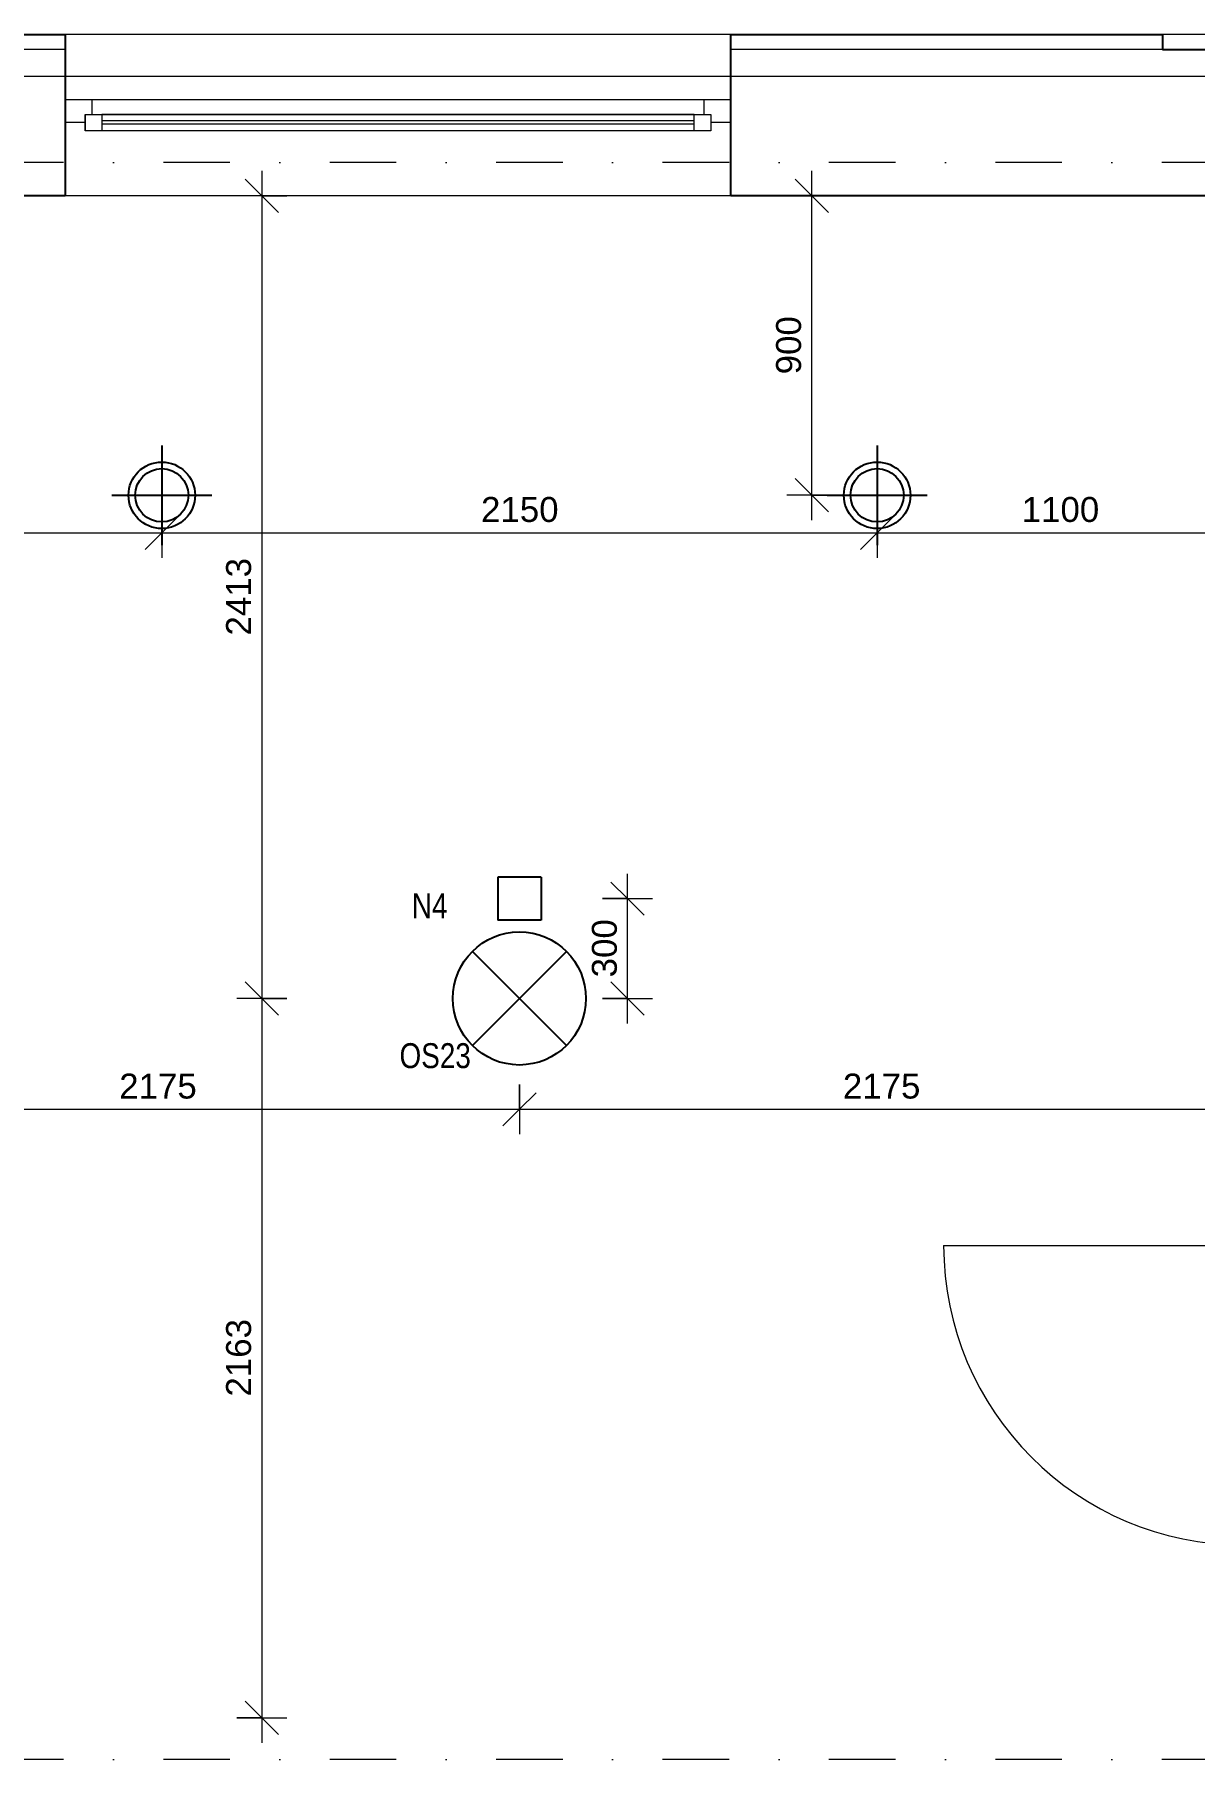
# Model space of a CAD drawing. Header units: millimetres. Extents: x -2011 to 46090, y -3604 to 14792.
# Drawn here: x 4343 to 7829, y 6850 to 12035 of the extents above; entities that cross this region are included whole.
import ezdxf

# ---------------------------------------------------------------- set-up
doc = ezdxf.new("R2010")
doc.units = ezdxf.units.MM
doc.linetypes.add('HA_DashDot_10mm-S3mm', pattern=[500, 200, -150, 0, -150])
doc.linetypes.add('HA_DashDot_2_2mm-S0_6mm', pattern=[110, 50, -30, 0, -30])
for name, color, linetype, lineweight in [('-UNDERLAY_I-WALL-____-OTLN', 9, 'Continuous', 9), ('A-____-____-DIMS', 9, 'Continuous', 5), ('A-____-____-DIMS-50', 9, 'Continuous', 5), ('A-DOOR-____-MCUT', 9, 'HA_DashDot_2_2mm-S0_6mm', 9), ('A-DOOR-____-OTLN', 9, 'Continuous', 9), ('A-DOOR-FRAM-OTLN', 9, 'Continuous', 9), ('A-GLAZ-____-MCUT', 9, 'Continuous', 5), ('A-GLAZ-____-OTLN', 9, 'Continuous', 5), ('A-WALL-____-MCUT', 9, 'Continuous', 25), ('A-WALL-____-OTLN', 9, 'Continuous', 9), ('E-LITE-EQPM-IDEN', 9, 'Continuous', 9), ('E-LITE-EQPM-OTLN', 9, 'Continuous', 9), ('M-HVAC-CDFF-OTLN', 9, 'Continuous', 9), ('S-GRID-____-OTLN', 9, 'Continuous', 5)]:
    doc.layers.add(name, color=color, linetype=linetype, lineweight=lineweight)
doc.styles.add('Arial_1', font='arial.ttf', dxfattribs={"width": 0.8, "height": 75})
doc.styles.add('Arial_2', font='arial.ttf', dxfattribs={"height": 75})
doc.dimstyles.new('Inner_Dimensions', dxfattribs={"dimscale": 304.8, "dimtxt": 76.519455, "dimasz": 0.328084, "dimexe": 0.246063, "dimexo": 0.0625, "dimgap": 0.032808, "dimtad": 1, "dimdec": 0, "dimzin": 0, "dimdsep": 46, "dimtxsty": 'Arial_2', "dimblk1": 'OBLIQUE', "dimblk2": 'OBLIQUE', "dimsah": 1, "dimcen": 0.09, "dimdle": 0.246063, "dimazin": 0, "dimtfac": 1, "dimtdec": 4, "dimtix": 1, "dimtmove": 0, "dimatfit": 3, "dimfxl": 0.246063, "dimfxlon": 1, "dimtvp": 1, "dimtolj": 1, "dimtzin": 0, "dimlwd": 9, "dimlwe": 9, "dimarcsym": 2})

# ---------------------------------------------------------------- blocks, each defined once
blk = doc.blocks.new('HA_DR_Single_Swing_Solid - In_OJ_900x2100_Vstupni-2215765-DSP_1NP-A')
at = {"layer": 'A-DOOR-____-MCUT'}
for p, q in [((-450, 125), (450, 125)), ((-450, -125), (450, -125))]:
    blk.add_line(p, q, dxfattribs=at)
at = {"layer": 'A-DOOR-____-OTLN', "lineweight": 5}
blk.add_line((450, 1025), (450, 125), dxfattribs=at)
at = {"layer": 'A-DOOR-____-OTLN'}
for p, q in [((-500, 125), (500, 125)), ((-500, -125), (500, -125))]:
    blk.add_line(p, q, dxfattribs=at)
at = {"layer": 'A-DOOR-____-OTLN', "lineweight": 5}
blk.add_arc((450, 125), 900, 90, 180, dxfattribs=at)
at = {"layer": 'A-DOOR-FRAM-OTLN'}
for p, q in [((-500, 125), (-500, -125)), ((-450, 125), (-500, 125)), ((-450, 125), (-450, -125)), ((450, 125), (-450, 125)), ((450, -125), (450, 125)), ((450, 125), (500, 125)), ((500, 125), (500, -125)), ((-500, -125), (-450, -125)), ((-450, -125), (450, -125)), ((500, -125), (450, -125))]:
    blk.add_line(p, q, dxfattribs=at)
blk = doc.blocks.new('HA_WD_SinglePanel - 2000x1150-2168136-DSP_1NP-A')
at = {"layer": 'A-GLAZ-____-MCUT'}
for p, q in [((-1000, 70), (-920, 70)), ((-920, 70), (-920, 25)), ((920, 25), (920, 70)), ((920, 70), (1000, 70)), ((-940, 0), (-1000, 0)), ((-940, -25), (-940, 25)), ((-940, 25), (-890, 25)), ((-890, 25), (-890, -25)), ((890, 5), (-890, 5)), ((890, -25), (890, 25)), ((890, 25), (940, 25)), ((940, 25), (940, -25)), ((1000, 0), (940, 0)), ((-890, -25), (-940, -25)), ((890, -5), (-890, -5)), ((940, -25), (890, -25))]:
    blk.add_line(p, q, dxfattribs=at)
at = {"layer": 'A-GLAZ-____-OTLN'}
for p, q in [((-920, 70), (920, 70)), ((-940, 25), (-940, -25)), ((-940, 25), (940, 25)), ((890, 25), (-890, 25)), ((940, 25), (940, -25)), ((940, -25), (-940, -25)), ((890, -25), (-890, -25))]:
    blk.add_line(p, q, dxfattribs=at)
blk = doc.blocks.new('HA_LF_GenericSymbol - OS23_pokoj-1621429-DSP_1NP-A')
at = {"layer": 'E-LITE-EQPM-OTLN', "color": 11, "lineweight": 25}
for p, q in [((141.4, 141.4), (-141.4, -141.4)), ((-141.4, 141.4), (141.4, -141.4))]:
    blk.add_line(p, q, dxfattribs=at)
blk.add_circle((0, 0), 200, dxfattribs=at)
blk = doc.blocks.new('HA_LF_N4 - svitidlo 130x130-1943275-DSP_1NP-A')
at = {"layer": 'E-LITE-EQPM-OTLN', "color": 11, "lineweight": 25}
for p, q in [((65, 65), (-65, 65)), ((-65, 65), (-65, -65)), ((65, 65), (65, -65)), ((65, -65), (-65, -65))]:
    blk.add_line(p, q, dxfattribs=at)
blk = doc.blocks.new('HA_VZT_GenericSymbol - Default-2029965-DSP_1NP-A')
at = {"layer": 'M-HVAC-CDFF-OTLN', "color": 92, "lineweight": 25}
for p, q in [((0, 150), (0, -150)), ((-150, 0), (150, 0))]:
    blk.add_line(p, q, dxfattribs=at)
for radius in [100, 80]:
    blk.add_circle((0, 0), radius, dxfattribs=at)
blk = doc.blocks.new('DIMBLOCK14-DSP_1NP-A')
at = {"layer": 'A-____-____-DIMS-50', "lineweight": 9}
for p, q in [((5025.6, 11625), (5025.6, 9137.5)), ((5025.6, 11550), (4975.6, 11600)), ((5100.6, 11550), (4950.6, 11550)), ((5025.6, 11550), (5075.6, 11500)), ((5025.6, 11550), (5100.6, 11550)), ((5025.6, 9137.5), (4975.6, 9187.5)), ((5100.6, 9137.5), (4950.6, 9137.5)), ((5025.6, 9137.5), (5075.6, 9087.5)), ((5025.6, 9137.5), (5100.6, 9137.5))]:
    blk.add_line(p, q, dxfattribs=at)
at = {"layer": 'A-____-____-DIMS-50', "color": 0, "lineweight": 9, "insert": (4918.3, 10228.4), "char_height": 75, "width": 276.883, "attachment_point": 1, "rotation": 90, "line_spacing_factor": 0.941778, "style": 'Arial_2'}
blk.add_mtext('2413', dxfattribs=at)
blk = doc.blocks.new('_Oblique')
at = {"color": 0, "linetype": 'ByBlock', "lineweight": -2}
blk.add_line((-0.5, -0.5), (0.5, 0.5), dxfattribs=at)
blk = doc.blocks.new('DIMBLOCK15-DSP_1NP-A')
at = {"layer": 'A-____-____-DIMS-50', "lineweight": 9}
for p, q in [((5025.6, 9137.5), (4975.6, 9187.5)), ((5100.6, 9137.5), (4950.6, 9137.5)), ((5025.6, 9137.5), (5025.6, 6900)), ((5025.6, 9137.5), (5075.6, 9087.5)), ((5025.6, 9137.5), (5100.6, 9137.5)), ((5025.6, 6975), (4975.6, 7025)), ((4950.6, 6975), (5100.6, 6975)), ((5025.6, 6975), (4950.6, 6975)), ((5025.6, 6975), (5075.6, 6925))]:
    blk.add_line(p, q, dxfattribs=at)
at = {"layer": 'A-____-____-DIMS-50', "color": 0, "lineweight": 9, "insert": (4918.3, 7940.9), "char_height": 75, "width": 276.883, "attachment_point": 1, "rotation": 90, "line_spacing_factor": 0.941778, "style": 'Arial_2'}
blk.add_mtext('2163', dxfattribs=at)
blk = doc.blocks.new('DIMBLOCK76-DSP_1NP-A')
at = {"layer": 'A-____-____-DIMS-50', "lineweight": 9}
for p, q in [((3625, 10612.4), (3625, 10462.4)), ((3625, 10537.4), (3625, 10612.4)), ((3625, 10537.4), (3675, 10587.4)), ((4725, 10612.4), (4725, 10462.4)), ((4725, 10537.4), (4725, 10612.4)), ((4725, 10537.4), (4775, 10587.4)), ((3550, 10537.4), (4725, 10537.4)), ((3625, 10537.4), (3575, 10487.4)), ((4725, 10537.4), (4675, 10487.4))]:
    blk.add_line(p, q, dxfattribs=at)
at = {"layer": 'A-____-____-DIMS-50', "color": 0, "lineweight": 9, "insert": (4059.6, 10644.8), "char_height": 75, "width": 276.883, "attachment_point": 1, "line_spacing_factor": 0.941778, "style": 'Arial_2'}
blk.add_mtext('1100', dxfattribs=at)
blk = doc.blocks.new('DIMBLOCK77-DSP_1NP-A')
at = {"layer": 'A-____-____-DIMS-50', "lineweight": 9}
for p, q in [((4725, 10612.4), (4725, 10462.4)), ((4725, 10537.4), (4725, 10612.4)), ((4725, 10537.4), (4775, 10587.4)), ((6875, 10612.4), (6875, 10462.4)), ((6875, 10537.4), (6875, 10612.4)), ((6875, 10537.4), (6925, 10587.4)), ((4725, 10537.4), (4675, 10487.4)), ((4725, 10537.4), (6875, 10537.4)), ((6875, 10537.4), (6825, 10487.4))]:
    blk.add_line(p, q, dxfattribs=at)
at = {"layer": 'A-____-____-DIMS-50', "color": 0, "lineweight": 9, "insert": (5684.6, 10644.8), "char_height": 75, "width": 276.883, "attachment_point": 1, "line_spacing_factor": 0.941778, "style": 'Arial_2'}
blk.add_mtext('2150', dxfattribs=at)
blk = doc.blocks.new('DIMBLOCK78-DSP_1NP-A')
at = {"layer": 'A-____-____-DIMS-50', "lineweight": 9}
for p, q in [((6875, 10612.4), (6875, 10462.4)), ((6875, 10537.4), (6875, 10612.4)), ((6875, 10537.4), (6925, 10587.4)), ((7975, 10612.4), (7975, 10462.4)), ((7975, 10537.4), (7975, 10612.4)), ((7975, 10537.4), (8025, 10587.4)), ((6875, 10537.4), (6825, 10487.4)), ((6875, 10537.4), (8050, 10537.4)), ((7975, 10537.4), (7925, 10487.4))]:
    blk.add_line(p, q, dxfattribs=at)
at = {"layer": 'A-____-____-DIMS-50', "color": 0, "lineweight": 9, "insert": (7309.6, 10644.8), "char_height": 75, "width": 276.883, "attachment_point": 1, "line_spacing_factor": 0.941778, "style": 'Arial_2'}
blk.add_mtext('1100', dxfattribs=at)
blk = doc.blocks.new('DIMBLOCK79-DSP_1NP-A')
at = {"layer": 'A-____-____-DIMS-50', "lineweight": 9}
for p, q in [((6678.7, 10575), (6678.7, 11625)), ((6678.7, 11550), (6628.7, 11600)), ((6603.7, 11550), (6753.7, 11550)), ((6678.7, 11550), (6603.7, 11550)), ((6678.7, 11550), (6728.7, 11500)), ((6678.7, 10650), (6628.7, 10700)), ((6753.7, 10650), (6603.7, 10650)), ((6678.7, 10650), (6728.7, 10600)), ((6678.7, 10650), (6753.7, 10650))]:
    blk.add_line(p, q, dxfattribs=at)
at = {"layer": 'A-____-____-DIMS-50', "color": 0, "lineweight": 9, "insert": (6571.3, 11013.5), "char_height": 75, "width": 207.662, "attachment_point": 1, "rotation": 90, "line_spacing_factor": 0.941778, "style": 'Arial_2'}
blk.add_mtext('900', dxfattribs=at)
blk = doc.blocks.new('DIMBLOCK80-DSP_1NP-A')
at = {"layer": 'A-____-____-DIMS-50', "lineweight": 9}
for p, q in [((3625, 8879.3), (3625, 8729.3)), ((3625, 8804.3), (3625, 8879.3)), ((5800, 8879.3), (5800, 8729.3)), ((5800, 8804.3), (5800, 8879.3)), ((3625, 8804.3), (3675, 8854.3)), ((5800, 8804.3), (5850, 8854.3)), ((3550, 8804.3), (5800, 8804.3)), ((3625, 8804.3), (3575, 8754.3)), ((5800, 8804.3), (5750, 8754.3))]:
    blk.add_line(p, q, dxfattribs=at)
at = {"layer": 'A-____-____-DIMS-50', "color": 0, "lineweight": 9, "insert": (4597.1, 8911.7), "char_height": 75, "width": 276.883, "attachment_point": 1, "line_spacing_factor": 0.941778, "style": 'Arial_2'}
blk.add_mtext('2175', dxfattribs=at)
blk = doc.blocks.new('DIMBLOCK81-DSP_1NP-A')
at = {"layer": 'A-____-____-DIMS-50', "lineweight": 9}
for p, q in [((5800, 8879.3), (5800, 8729.3)), ((5800, 8804.3), (5800, 8879.3)), ((7975, 8879.3), (7975, 8729.3)), ((7975, 8804.3), (7975, 8879.3)), ((5800, 8804.3), (5850, 8854.3)), ((7975, 8804.3), (8025, 8854.3)), ((5800, 8804.3), (5750, 8754.3)), ((5800, 8804.3), (8050, 8804.3)), ((7975, 8804.3), (7925, 8754.3))]:
    blk.add_line(p, q, dxfattribs=at)
at = {"layer": 'A-____-____-DIMS-50', "color": 0, "lineweight": 9, "insert": (6772.1, 8911.7), "char_height": 75, "width": 276.883, "attachment_point": 1, "line_spacing_factor": 0.941778, "style": 'Arial_2'}
blk.add_mtext('2175', dxfattribs=at)
blk = doc.blocks.new('DIMBLOCK138-DSP_1NP-A')
at = {"layer": 'A-____-____-DIMS-50', "lineweight": 9}
for p, q in [((6125, 9062.5), (6125, 9512.5)), ((6050, 9437.5), (6200, 9437.5)), ((6125, 9437.5), (6050, 9437.5)), ((6125, 9437.5), (6075, 9487.5)), ((6125, 9437.5), (6175, 9387.5)), ((6125, 9137.5), (6075, 9187.5)), ((6050, 9137.5), (6200, 9137.5)), ((6125, 9137.5), (6050, 9137.5)), ((6125, 9137.5), (6175, 9087.5))]:
    blk.add_line(p, q, dxfattribs=at)
at = {"layer": 'A-____-____-DIMS-50', "color": 0, "lineweight": 9, "insert": (6017.7, 9201), "char_height": 75, "width": 207.662, "attachment_point": 1, "rotation": 90, "line_spacing_factor": 0.941778, "style": 'Arial_2'}
blk.add_mtext('300', dxfattribs=at)

msp = doc.modelspace()

# ---------------------------------------------------------------- linework, layer by layer
at = {"layer": '-UNDERLAY_I-WALL-____-OTLN'}
for p, q in [((-260, 11910), (8225, 11910)), ((6435, 11550), (4435, 11550))]:
    msp.add_line(p, q, dxfattribs=at)
at = {"layer": 'A-WALL-____-MCUT'}
for p, q in [((-385, 12035), (4435, 12035)), ((4435, 12035), (4435, 11550)), ((6435, 12035), (7732.9, 12035)), ((6435, 11550), (6435, 12035)), ((7732.9, 12035), (7732.9, 11990)), ((7732.9, 11990), (7965.3, 11990)), ((4435, 11550), (3625, 11550)), ((7975, 11550), (6435, 11550))]:
    msp.add_line(p, q, dxfattribs=at)
at = {"layer": 'A-WALL-____-MCUT', "lineweight": 9}
for p, q in [((4435, 11990), (-340, 11990)), ((7732.9, 11990), (6435, 11990))]:
    msp.add_line(p, q, dxfattribs=at)
at = {"layer": 'A-WALL-____-OTLN'}
for p, q in [((6435, 12035), (4435, 12035)), ((7965.3, 12035), (7732.9, 12035))]:
    msp.add_line(p, q, dxfattribs=at)
at = {"layer": 'S-GRID-____-OTLN', "linetype": 'HA_DashDot_10mm-S3mm', "lineweight": 9}
for p, q in [((25434, 11650), (-410.8, 11650)), ((25434, 6850), (-410.8, 6850))]:
    msp.add_line(p, q, dxfattribs=at)

# ---------------------------------------------------------------- block references
at = {"layer": 'A-DOOR-____-OTLN', "rotation": 89.99999999999993}
msp.add_blockref('HA_DR_Single_Swing_Solid - In_OJ_900x2100_Vstupni-2215765-DSP_1NP-A', (8100, 7945), dxfattribs=at)
at = {"layer": 'A-GLAZ-____-OTLN'}
msp.add_blockref('HA_WD_SinglePanel - 2000x1150-2168136-DSP_1NP-A', (5435, 11770), dxfattribs=at)
at = {"layer": 'E-LITE-EQPM-OTLN', "color": 11, "lineweight": 25}
for name, p in [('HA_LF_N4 - svitidlo 130x130-1943275-DSP_1NP-A', (5800, 9437.5)), ('HA_LF_GenericSymbol - OS23_pokoj-1621429-DSP_1NP-A', (5800, 9137.5))]:
    msp.add_blockref(name, p, dxfattribs=at)
at = {"layer": 'M-HVAC-CDFF-OTLN', "color": 92, "lineweight": 25}
for p in [(4725, 10650), (6875, 10650)]:
    msp.add_blockref('HA_VZT_GenericSymbol - Default-2029965-DSP_1NP-A', p, dxfattribs=at)

# ---------------------------------------------------------------- texts
at = {"layer": 'E-LITE-EQPM-IDEN', "lineweight": 5, "char_height": 75, "attachment_point": 1, "style": 'Arial_1'}
for s, insert, width in [('N4', (5476.6, 9453.6), 131.477), ('OS23', (5439.6, 9003.1), 262.953)]:
    msp.add_mtext(s, dxfattribs=dict(at, insert=insert, width=width))

# ---------------------------------------------------------------- dimensions: what is measured, and where the dimension line sits
at = {"layer": 'A-____-____-DIMS', "lineweight": 9}
for base, p1, p2, override, picture, middle in [((5025.6492684, 9137.5), (5100.6492684, 11550), (5100.6492684, 9137.5), {"dimpost": '<>', "dimfxl": 2412.5}, 'DIMBLOCK14-DSP_1NP-A', (4977.3307143, 10343.75)), ((6678.7, 11550), (6753.7, 10650), (6603.7, 11550), {"dimpost": '<>', "dimfxl": 912.41438}, 'DIMBLOCK79-DSP_1NP-A', (6630.4, 11100)), ((6125, 9437.5), (6050, 9137.5), (6050, 9437.5), {"dimpost": '<>', "dimfxl": 300}, 'DIMBLOCK138-DSP_1NP-A', (6076.7, 9287.5)), ((5025.6492684, 6975), (5100.6492684, 9137.5), (4950.6492684, 6975), {"dimpost": '<>', "dimfxl": 2167.69607}, 'DIMBLOCK15-DSP_1NP-A', (4977.3307143, 8056.25))]:
    dim = msp.add_linear_dim(base=base, p1=p1, p2=p2, angle=90, dimstyle='Inner_Dimensions', override=override, dxfattribs=at)
    dim.commit()
    dim.dimension.update_dxf_attribs({"geometry": picture, "text_midpoint": middle})
for base, p1, p2, override, picture, middle in [((4725, 10537.4), (3625, 10612.4), (4725, 10612.4), {"dimpost": '<>', "dimfxl": 1100}, 'DIMBLOCK76-DSP_1NP-A', (4175, 10585.7)), ((6875, 10537.4), (4725, 10612.4), (6875, 10612.4), {"dimpost": '<>', "dimfxl": 2150}, 'DIMBLOCK77-DSP_1NP-A', (5800, 10585.7)), ((7975, 10537.4), (6875, 10612.4), (7975, 10612.4), {"dimpost": '<>', "dimfxl": 1100}, 'DIMBLOCK78-DSP_1NP-A', (7425, 10585.7)), ((5800, 8804.3), (3625, 8879.3), (5800, 8879.3), {"dimpost": '<>', "dimfxl": 2175}, 'DIMBLOCK80-DSP_1NP-A', (4712.5, 8852.6)), ((7975, 8804.3), (5800, 8879.3), (7975, 8879.3), {"dimpost": '<>', "dimfxl": 2175}, 'DIMBLOCK81-DSP_1NP-A', (6887.5, 8852.6))]:
    dim = msp.add_linear_dim(base=base, p1=p1, p2=p2, dimstyle='Inner_Dimensions', override=override, dxfattribs=at)
    dim.commit()
    dim.dimension.update_dxf_attribs({"geometry": picture, "text_midpoint": middle})

doc.saveas('drawing.dxf')
